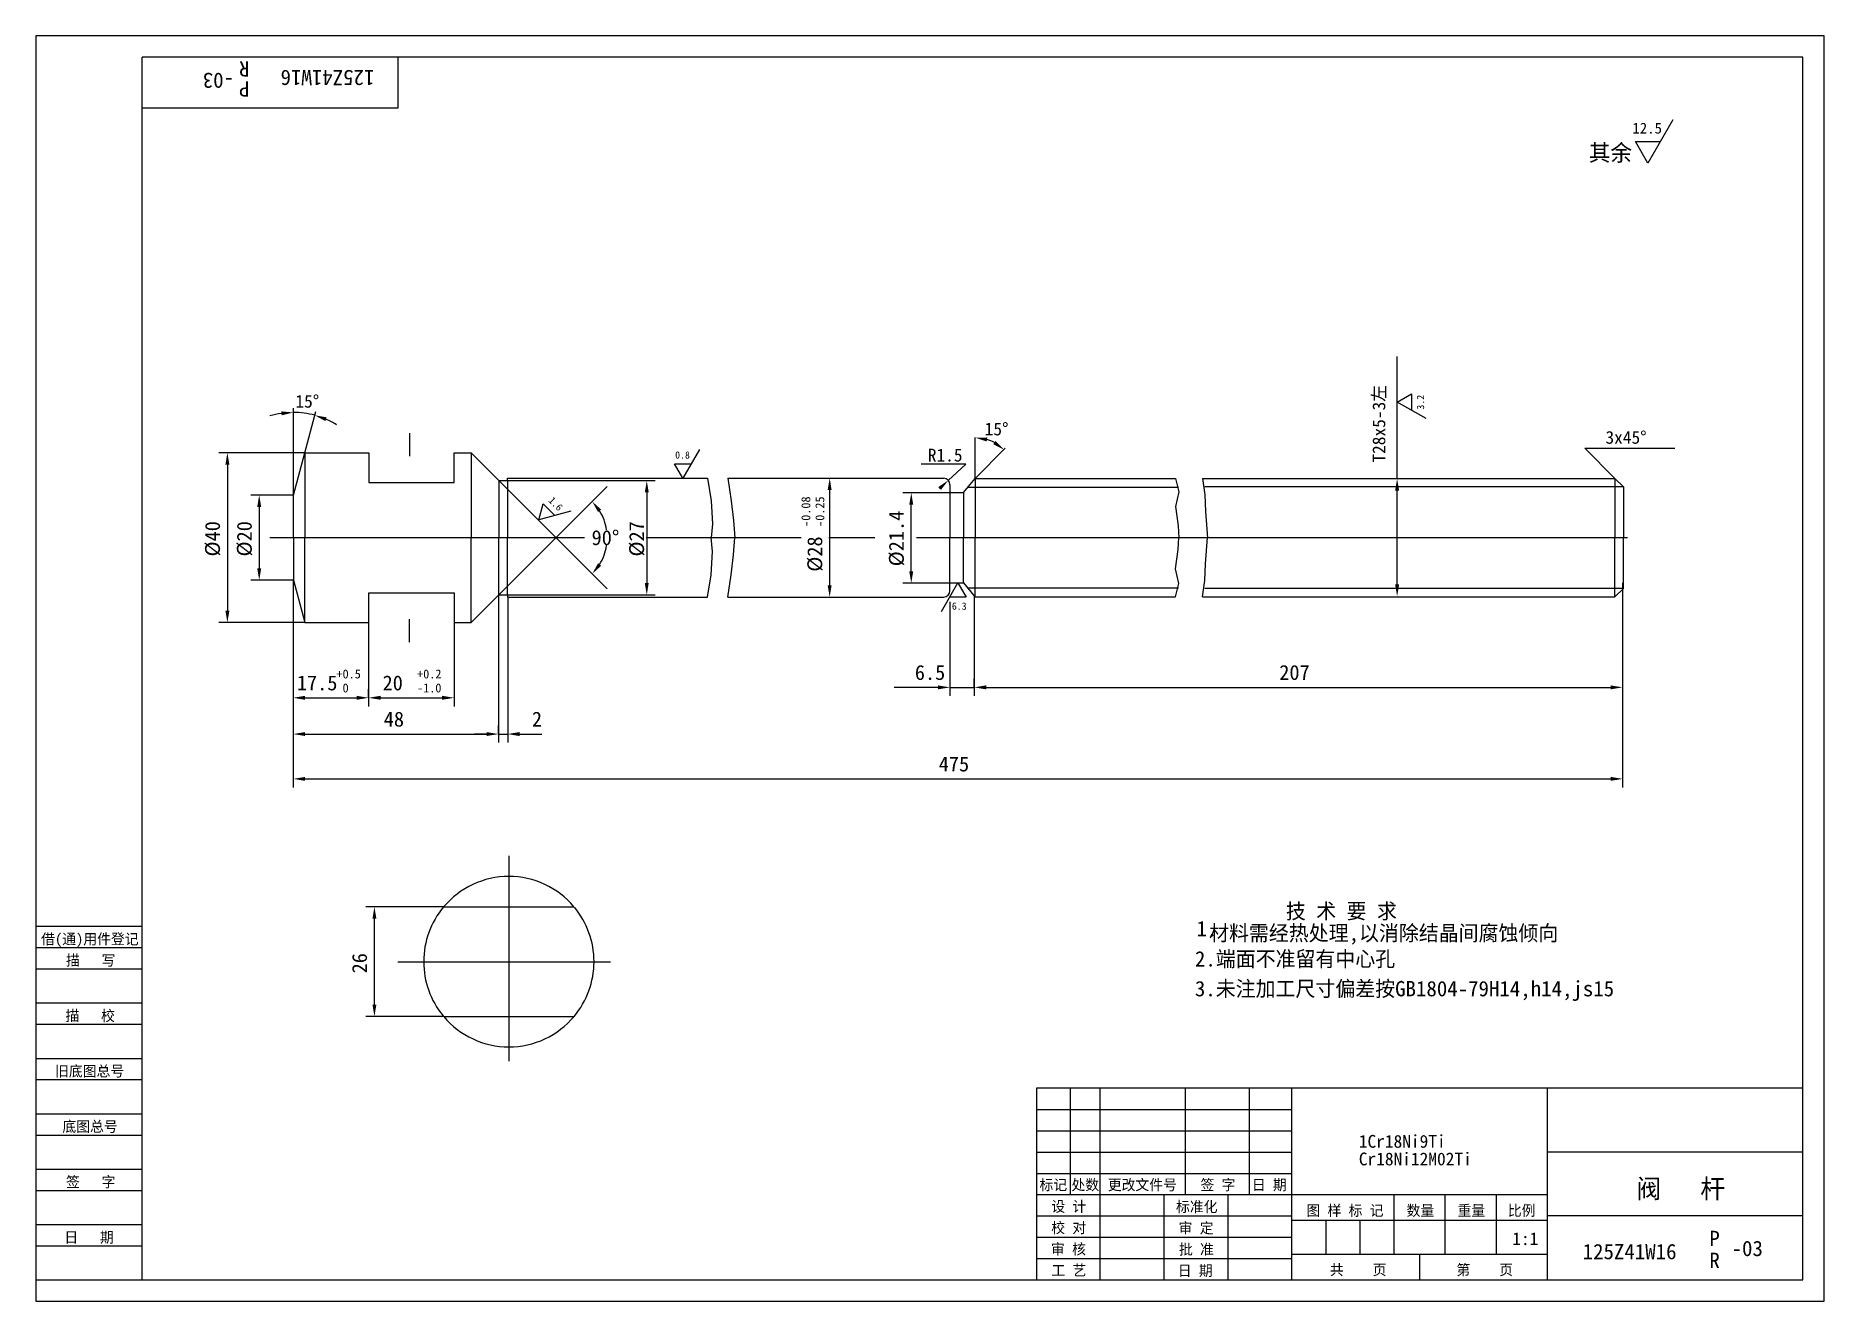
# Model space of a CAD drawing. Header units: metres. Extents: x 0 to 420, y 0 to 297.
import ezdxf

# ---------------------------------------------------------------- set-up
doc = ezdxf.new("R2010")
doc.units = ezdxf.units.M
for name, color, linetype in [('C', 6, 'Continuous'), ('D', 1, 'Continuous'), ('FL', 5, 'Continuous'), ('HA', 5, 'Continuous'), ('T', 7, 'Continuous'), ('TL', 4, 'Continuous')]:
    doc.layers.add(name, color=color, linetype=linetype)

# ---------------------------------------------------------------- blocks, each defined once
blk = doc.blocks.new('TUKUN3')
at = {"layer": 'FL'}
for p, q in [((420, 297), (0, 297)), ((0, 297), (0, 0)), ((420, 0), (420, 297)), ((0, 78), (25, 78)), ((0, 70), (25, 70)), ((0, 65), (25, 65)), ((0, 57), (25, 57)), ((0, 52), (25, 52)), ((243, 25), (243, 50)), ((250, 5), (250, 50)), ((270, 25), (270, 50)), ((285, 25), (285, 50)), ((0, 44), (25, 44)), ((235, 45), (295, 45)), ((0, 39), (25, 39)), ((235, 40), (295, 40)), ((235, 35), (295, 35)), ((0, 31), (25, 31)), ((235, 30), (295, 30)), ((0, 26), (25, 26)), ((280, 5), (280, 25)), ((0, 18), (25, 18)), ((235, 20), (295, 20)), ((0, 13), (25, 13)), ((235, 15), (295, 15)), ((235, 10), (295, 10)), ((0, 0), (420, 0))]:
    blk.add_line(p, q, dxfattribs=at)
at = {"layer": 'TL'}
for p, q in [((415, 292), (25, 292)), ((25, 5), (25, 292)), ((85, 292), (85, 280)), ((415, 5), (415, 292)), ((85, 280), (25, 280)), ((0, 88), (25, 88)), ((0, 83), (25, 83)), ((415, 50), (235, 50)), ((235, 50), (235, 5)), ((295, 5), (295, 50)), ((355, 5), (355, 50)), ((415, 35), (355, 35)), ((355, 25), (235, 25)), ((265, 5), (265, 25)), ((319, 11), (319, 25)), ((331, 11), (331, 25)), ((343, 11), (343, 25)), ((295, 19), (355, 19)), ((303, 11), (303, 19)), ((311, 11), (311, 19)), ((415, 20), (355, 20)), ((355, 11), (295, 11)), ((325, 5), (325, 11)), ((0, 5), (415, 5))]:
    blk.add_line(p, q, dxfattribs=at)
at = {"layer": 'T'}
for s, p in [('借(通)用件登记', (1.26, 83.76)), ('描   写', (7.09, 78.76)), ('描   校', (6.98, 65.76)), ('旧底图总号', (4.52, 52.76)), ('底图总号', (6.25, 39.76)), ('签   字', (7.1, 26.76)), ('标记', (235.71, 26.07)), ('处数', (243.22, 26.07)), ('更改文件号', (251.75, 26.07)), ('签 字', (273.53, 26.07)), ('日 期', (285.57, 26.07)), ('设 计', (238.5, 20.99)), ('标准化', (267.77, 20.93)), ('图 样 标 记', (298.4, 20.04)), ('数量', (321.92, 20.04)), ('重量', (333.88, 20.04)), ('比例', (345.7, 20.04)), ('校 对', (238.48, 15.99)), ('审 定', (268.39, 15.93)), ('日   期', (6.72, 13.76)), ('审 核', (238.41, 10.99)), ('批 准', (268.46, 10.93)), ('工 艺', (238.52, 5.99)), ('日 期', (268.18, 5.93)), ('共    页', (303.91, 6.13)), ('第    页', (333.62, 6.13))]:
    blk.add_text(s, height=2.5, dxfattribs=at).set_placement(p)

msp = doc.modelspace()

# ---------------------------------------------------------------- linework, layer by layer
at = {"layer": 'C'}
for p, q in [((54.95, 179.21), (128.89, 179.21)), ((143.32, 179.21), (179.75, 179.21)), ((186.24, 179.21), (197.05, 179.21)), ((206.84, 179.21), (373.79, 179.21)), ((111.1, 104.56), (111.1, 56.34)), ((85.01, 79.69), (134.94, 79.69))]:
    msp.add_line(p, q, dxfattribs=at)
at = {"layer": 'D'}
for p, q in [((384.45, 277.28), (378.59, 267.14)), ((375.67, 272.21), (381.52, 272.21)), ((378.59, 267.14), (375.67, 272.21)), ((319.7, 193.06), (319.7, 221.73)), ((319.73, 211.04), (323.11, 212.99)), ((326.49, 207.14), (319.73, 211.04)), ((323.11, 212.99), (323.11, 209.09)), ((60.49, 189.21), (60.49, 209.58)), ((63.15, 199.14), (65.74, 208.8)), ((220.61, 193.12), (220.61, 202.68)), ((63.15, 199.14), (43, 199.14)), ((155.84, 199.91), (151.94, 193.15)), ((220.61, 193.12), (227.68, 200.19)), ((363.79, 200.19), (384.94, 200.19)), ((370.86, 193.12), (363.79, 200.19)), ((45, 196.34), (45, 162.07)), ((149.98, 196.53), (153.89, 196.53)), ((151.94, 193.15), (149.98, 196.53)), ((218.38, 196.49), (207.92, 196.49)), ((214.29, 192.66), (218.38, 196.49)), ((60.49, 189.21), (50.48, 189.21)), ((108.75, 192.64), (115.82, 185.57)), ((110.7, 192.61), (145.49, 192.61)), ((129.96, 186.98), (134.21, 191.23)), ((143.49, 189.81), (143.49, 168.58)), ((186.44, 168.04), (186.44, 190.38)), ((214.75, 189.76), (203.6, 189.76)), ((212.25, 190.75), (213.19, 191.64)), ((268.33, 191.02), (218.7, 191.02)), ((372.86, 191.12), (274.58, 191.12)), ((319.7, 168.23), (319.7, 190.26)), ((52.48, 186.41), (52.48, 172.01)), ((115.82, 172.84), (129.96, 186.98)), ((115.82, 185.57), (129.96, 171.43)), ((118.14, 183.4), (119.15, 187.17)), ((125.68, 185.42), (118.14, 183.4)), ((119.15, 187.17), (121.91, 184.41)), ((205.6, 171.34), (205.6, 186.96)), ((108.75, 165.77), (115.82, 172.84)), ((60.49, 169.21), (50.48, 169.21)), ((60.46, 169.09), (60.46, 139.62)), ((129.96, 171.43), (134.21, 167.18)), ((214.75, 168.54), (203.6, 168.54)), ((212.67, 161.84), (216.57, 168.6)), ((216.57, 168.6), (218.52, 165.22)), ((372.64, 168.62), (372.64, 142.07)), ((108.66, 165.8), (108.66, 131.11)), ((110.7, 165.78), (145.49, 165.78)), ((110.82, 165.22), (110.82, 131.11)), ((218.52, 165.22), (214.62, 165.22)), ((214.69, 164.14), (214.69, 142.07)), ((268.33, 167.39), (218.7, 167.39)), ((220.4, 165.4), (220.4, 142.07)), ((372.86, 167.29), (274.58, 167.29)), ((63.15, 159.27), (43, 159.27)), ((78.17, 159.23), (78.17, 139.62)), ((98.23, 159.23), (98.23, 139.62)), ((78.17, 141.62), (78.17, 143.62)), ((209.09, 144.07), (201.57, 144.07)), ((211.89, 144.07), (209.09, 144.07)), ((214.69, 144.07), (220.4, 144.07)), ((220.4, 144.07), (220.4, 146.07)), ((223.2, 144.07), (369.84, 144.07)), ((60.46, 139.62), (60.46, 131.11)), ((63.26, 141.62), (75.37, 141.62)), ((80.97, 141.62), (95.43, 141.62)), ((372.64, 142.07), (372.64, 120.59)), ((108.66, 133.11), (108.66, 135.11)), ((60.46, 131.11), (60.46, 120.59)), ((63.26, 133.11), (105.86, 133.11)), ((105.86, 133.11), (103.06, 133.11)), ((108.66, 133.11), (110.82, 133.11)), ((113.62, 133.11), (116.42, 133.11)), ((116.42, 133.11), (118.85, 133.11)), ((63.26, 122.59), (369.84, 122.59)), ((95.81, 92.58), (77.53, 92.58)), ((79.53, 69.6), (79.53, 89.78)), ((95.81, 66.8), (77.53, 66.8))]:
    msp.add_line(p, q, dxfattribs=at)
for centre, radius, start, end in [((60.49, 189.21), 19.38, 98.28, 106.57), ((60.49, 189.21), 19.38, 75, 90), ((60.49, 189.21), 19.38, 58.43, 66.72), ((220.61, 193.12), 9.55, 61.86, 73.14), ((122.18, 179.21), 12.01, 8.81, 31.61), ((122.18, 179.21), 12.01, 328.39, 351.19)]:
    msp.add_arc(centre, radius, start, end, dxfattribs=at)
for points in [[(57.66, 208.85), (57.73, 207.92), (60.49, 208.59)], [(68, 206.57), (68.3, 207.45), (65.5, 207.93)], [(223.31, 201.79), (223.45, 202.72), (220.61, 202.67)], [(225.39, 201.91), (224.83, 201.16), (227.36, 199.87)], [(44.53, 196.34), (45.47, 196.34), (45, 199.14)], [(52.01, 186.41), (52.95, 186.41), (52.48, 189.21)], [(143.02, 189.81), (143.95, 189.81), (143.49, 192.61)], [(185.97, 190.38), (186.9, 190.38), (186.44, 193.18)], [(205.13, 186.96), (206.06, 186.96), (205.6, 189.76)], [(212.57, 190.41), (211.93, 191.09), (214.29, 192.66)], [(319.23, 190.26), (320.17, 190.26), (319.7, 193.06)], [(132.05, 185.21), (132.78, 185.79), (130.68, 187.7)], [(132.78, 172.62), (132.05, 173.2), (130.68, 170.71)], [(52.01, 172.01), (52.95, 172.01), (52.48, 169.21)], [(143.02, 168.58), (143.95, 168.58), (143.49, 165.78)], [(185.97, 168.04), (186.9, 168.04), (186.44, 165.24)], [(205.13, 171.34), (206.06, 171.34), (205.6, 168.54)], [(319.23, 168.23), (320.17, 168.23), (319.7, 165.43)], [(44.53, 162.07), (45.47, 162.07), (45, 159.27)], [(211.89, 144.54), (211.89, 143.61), (214.69, 144.07)], [(223.2, 144.54), (223.2, 143.61), (220.4, 144.07)], [(369.84, 144.54), (369.84, 143.61), (372.64, 144.07)], [(63.26, 142.09), (63.26, 141.16), (60.46, 141.62)], [(75.37, 142.09), (75.37, 141.16), (78.17, 141.62)], [(80.97, 142.09), (80.97, 141.16), (78.17, 141.62)], [(95.43, 142.09), (95.43, 141.16), (98.23, 141.62)], [(63.26, 133.58), (63.26, 132.65), (60.46, 133.11)], [(105.86, 133.58), (105.86, 132.65), (108.66, 133.11)], [(105.86, 133.58), (105.86, 132.65), (108.66, 133.11)], [(113.62, 133.58), (113.62, 132.65), (110.82, 133.11)], [(63.26, 123.06), (63.26, 122.13), (60.46, 122.59)], [(369.84, 123.06), (369.84, 122.13), (372.64, 122.59)], [(79.06, 89.78), (79.99, 89.78), (79.53, 92.58)], [(79.06, 69.6), (79.99, 69.6), (79.53, 66.8)]]:
    msp.add_solid(points, dxfattribs=at)
at = {"layer": 'HA'}
for p, q in [((157.76, 193.14), (158.63, 187.89)), ((162.51, 193.14), (163.32, 187.89)), ((268.4, 189.93), (267.64, 186.49)), ((267.68, 193.12), (268.4, 189.93)), ((274, 193.12), (274.51, 189.28)), ((274.51, 189.28), (274.73, 185.31)), ((158.63, 187.89), (158.91, 182.45)), ((163.32, 187.89), (163.88, 183.27)), ((267.64, 186.49), (268.29, 181.98)), ((274.73, 185.31), (275.18, 179.19)), ((158.91, 182.45), (158.63, 179.19)), ((163.88, 183.27), (164.15, 179.19)), ((268.29, 181.98), (268.4, 179.19)), ((158.91, 175.96), (158.63, 179.22)), ((163.88, 175.14), (164.15, 179.22)), ((267.64, 171.92), (268.29, 176.43)), ((268.29, 176.43), (268.4, 179.22)), ((274.73, 173.1), (275.18, 179.22)), ((158.63, 170.52), (158.91, 175.96)), ((163.32, 170.52), (163.88, 175.14)), ((274.51, 169.13), (274.73, 173.1)), ((157.76, 165.27), (158.63, 170.52)), ((162.51, 165.27), (163.32, 170.52)), ((268.4, 168.48), (267.64, 171.92)), ((267.68, 165.29), (268.4, 168.48)), ((274, 165.29), (274.51, 169.13))]:
    msp.add_line(p, q, dxfattribs=at)
at = {"layer": 'TL'}
for p, q in [((87.75, 203.75), (87.75, 198.32)), ((60.49, 189.21), (63.15, 199.14)), ((63.15, 199.14), (63.15, 179.2)), ((63.15, 199.14), (78.25, 199.14)), ((78.25, 199.14), (78.25, 192.14)), ((98.25, 199.14), (102.25, 199.14)), ((98.25, 192.14), (98.25, 199.14)), ((102.25, 199.14), (102.25, 179.2)), ((102.25, 199.14), (108.75, 192.64)), ((60.49, 179.21), (60.49, 189.21)), ((78.25, 192.14), (98.25, 192.14)), ((108.75, 192.64), (108.75, 179.2)), ((108.75, 192.64), (110.75, 192.64)), ((110.75, 193.14), (157.76, 193.14)), ((110.75, 192.64), (110.75, 193.14)), ((110.75, 192.64), (110.75, 179.2)), ((162.51, 193.14), (213.19, 193.14)), ((214.69, 191.64), (214.69, 189.84)), ((214.69, 189.84), (214.69, 179.32)), ((214.69, 189.84), (217.89, 189.84)), ((217.89, 189.84), (220.59, 193.08)), ((217.89, 189.84), (217.89, 179.32)), ((220.59, 193.12), (267.68, 193.12)), ((220.61, 193.12), (220.61, 179.21)), ((274, 193.12), (370.86, 193.12)), ((370.86, 193.12), (370.86, 179.16)), ((372.86, 191.12), (370.86, 193.12)), ((372.86, 191.12), (372.86, 179.21)), ((60.49, 179.21), (60.49, 169.21)), ((63.15, 159.27), (63.15, 179.21)), ((102.25, 159.27), (102.25, 179.21)), ((108.75, 165.77), (108.75, 179.21)), ((110.75, 165.77), (110.75, 179.21)), ((214.69, 168.57), (214.69, 179.09)), ((217.89, 168.57), (217.89, 179.09)), ((220.61, 165.29), (220.61, 179.21)), ((370.86, 165.29), (370.86, 179.25)), ((372.86, 167.29), (372.86, 179.21)), ((60.49, 169.21), (63.15, 159.27)), ((214.69, 166.77), (214.69, 168.57)), ((214.69, 168.57), (217.89, 168.57)), ((217.89, 168.57), (220.59, 165.26)), ((78.25, 159.27), (78.25, 166.27)), ((78.25, 166.27), (98.25, 166.27)), ((98.25, 166.27), (98.25, 159.27)), ((102.25, 159.27), (108.75, 165.77)), ((108.75, 165.77), (110.75, 165.77)), ((110.75, 165.77), (110.75, 165.27)), ((110.75, 165.27), (157.76, 165.27)), ((162.51, 165.27), (213.19, 165.27)), ((220.59, 165.29), (267.68, 165.29)), ((274, 165.29), (370.86, 165.29)), ((372.86, 167.29), (370.86, 165.29)), ((87.75, 154.66), (87.75, 160.09)), ((63.15, 159.27), (78.25, 159.27)), ((98.25, 159.27), (102.25, 159.27)), ((95.81, 92.58), (126.39, 92.58)), ((95.81, 66.8), (126.39, 66.8))]:
    msp.add_line(p, q, dxfattribs=at)
for centre, radius, start, end in [((213.19, 191.64), 1.5, 0, 90), ((213.19, 166.77), 1.5, 270, 0), ((111.1, 79.69), 20, 40.13, 140.01), ((111.1, 79.69), 20, 140.01, 180), ((111.1, 79.69), 20, 0, 39.68), ((111.1, 79.69), 20, 180, 219.35), ((111.1, 79.69), 20, 320.01, 0), ((111.1, 79.69), 20, 220.13, 320.01)]:
    msp.add_arc(centre, radius, start, end, dxfattribs=at)

# ---------------------------------------------------------------- block references
at = {"layer": 'D'}
msp.add_blockref('TUKUN3', (0, 0), dxfattribs=at)

# ---------------------------------------------------------------- texts
for s, height, rotation, p in [('R', 3.6, 180, (50.19, 291.03)), ('-03', 3.6, 180, (46.56, 288.29)), ('P', 3.6, 180, (50.19, 286.31)), ('125Z41W16', 3.6, 180, (79.53, 288.95)), ('T28x5-3左', 3, 90, (316.92, 196.82)), ('3.2', 1.7, 90, (326.04, 209.26)), ('1.6', 1.7, 315, (120.28, 187.78)), ('-0.08', 2.1, 90, (181.89, 181.74)), ('-0.25', 2.1, 90, (185.18, 181.74)), ('%%C21.4', 3.5, 90, (203.85, 172.48)), ('%%c40', 3.5, 90, (43.25, 174.79)), ('%%c20', 3.5, 90, (50.73, 174.79)), ('%%c27', 3.5, 90, (142.85, 174.78)), ('%%c28', 3.5, 90, (184.69, 171.21)), ('26', 3.5, 90, (77.78, 76.94))]:
    msp.add_text(s, height=height, rotation=rotation, dxfattribs=at).set_placement(p)
for s, height, p in [('12.5', 2.55, (374.95, 274.05)), ('其余', 3.9, (364.72, 267.6)), ('15%%d', 3, (60.97, 209.72)), ('15%%d', 3, (222.84, 203.22)), ('3x45%%d', 3, (368.62, 201.25)), ('0.8', 1.7, (150.15, 197.76)), ('R1.5', 3, (209.48, 197.08)), ('90%%d', 3.5, (130.53, 177.46)), ('6.3', 1.7, (215.14, 162.29)), ('+0.5', 2.1, (70.62, 146.17)), ('+0.2', 2.1, (89.55, 146.17)), ('6.5', 3.5, (206.44, 145.82)), ('207', 3.5, (292.02, 145.82)), ('17.5', 3.5, (61.32, 143.37)), (' 0', 2.1, (70.62, 142.88)), ('20', 3.5, (81.44, 143.37)), ('-1.0', 2.1, (89.55, 142.88)), ('48', 3.5, (81.72, 134.86)), ('2', 3.5, (116.51, 134.86)), ('475', 3.5, (212.05, 124.34)), ('技 术 要 求', 3.6, (293.57, 89.76)), ('1.', 3.6, (272.58, 85.63)), ('材料需经热处理,以消除结晶间腐蚀倾向', 3.6, (275.54, 84.61)), ('2.端面不准留有中心孔', 3.6, (272.22, 78.55)), ('3.未注加工尺寸偏差按GB1804-79H14,h14,js15', 3.6, (272.21, 71.56)), ('1Cr18Ni9Ti', 3, (310.7, 36.02)), ('Cr18Ni12M02Ti', 3, (310.7, 31.89)), ('阀   杆', 4.5, (375.87, 24.17)), ('1:1', 3, (346.74, 13.17)), ('125Z41W16', 3.6, (363.27, 9.85)), ('P', 3.6, (393.03, 12.93)), ('-03', 3.6, (398.25, 10.59)), ('R', 3.6, (393.03, 7.79))]:
    msp.add_text(s, height=height, dxfattribs=at).set_placement(p)

doc.saveas('drawing.dxf')
